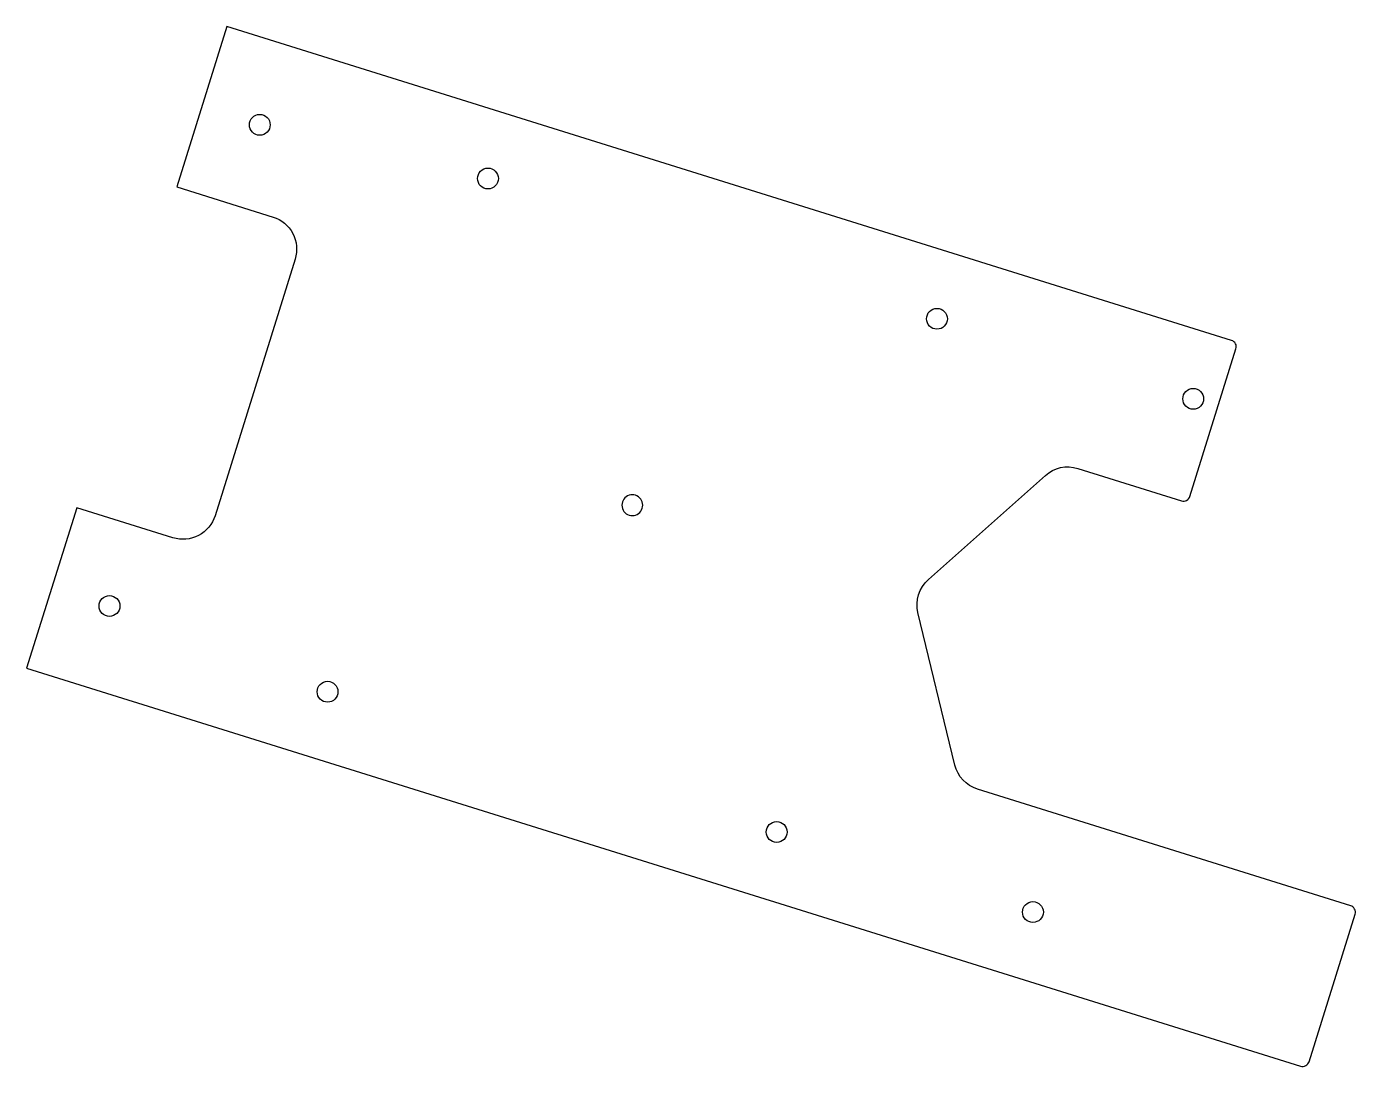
# Model space of a CAD drawing. Header units: millimetres. Extents: x -151 to 47, y -65 to 90.
import ezdxf

# ---------------------------------------------------------------- set-up
doc = ezdxf.new("R2010")
doc.units = ezdxf.units.MM
doc.layers.get('0').update_dxf_attribs({"linetype": 'CONTINUOUS'})

msp = doc.modelspace()

# ---------------------------------------------------------------- linework, layer by layer
for points in [[(29.3, 42.18, 0.414214), (28.65, 43.43), (-120.83, 90.13), (-128.28, 66.26), (-113.97, 61.79, -0.414214), (-110.69, 55.53), (-122.61, 17.35, -0.414214), (-128.87, 14.07), (-143.19, 18.54), (-150.65, -5.32), (38.92, -64.54, 0.414214), (40.17, -63.88), (47.03, -41.93, 0.414214), (46.37, -40.68), (-9.15, -23.33, -0.263447), (-12.52, -19.74), (-18.01, 2.93, -0.276984), (-16.47, 7.84), (0.94, 23.35, -0.263447), (5.76, 24.39), (21.19, 19.57, 0.414214), (22.45, 20.23)], [(-62.07, 18.91, 0.328071), (-60.98, 17.43, 3.048118)]]:
    msp.add_lwpolyline(points, format="xyb", close=True)
for centre in [(-115.95, 75.51), (-82, 67.52), (-15.19, 46.65), (22.94, 34.74), (-138.31, 3.92), (-105.86, -8.84), (-39.04, -29.71), (-0.91, -41.62)]:
    msp.add_circle(centre, 1.55)

doc.saveas('drawing.dxf')
